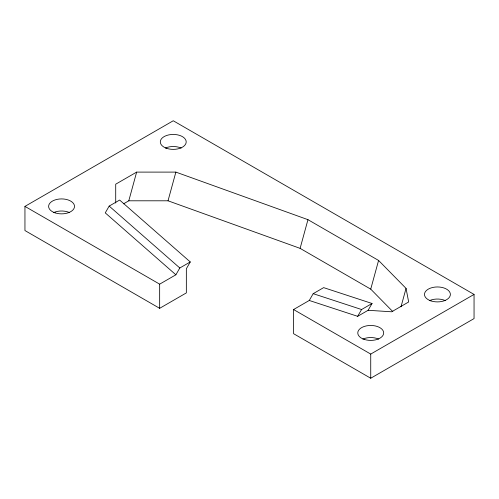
<?xml version="1.0" encoding="UTF-8"?>
<svg xmlns="http://www.w3.org/2000/svg" width="499" height="499" viewBox="0 0 499 499"><rect width="100%" height="100%" fill="white"/><g stroke="black" fill="none" stroke-linecap="round" stroke-linejoin="round"><path stroke-width="0.75" d="M123.559 203.817L128.792 200.798L136.639 172.105L175.873 172.105L307.958 219.672L378.579 260.447L406.043 288.385L408.662 301.976L391.659 311.794L368.119 310.284L357.658 316.322L309.268 300.467L293.574 309.53L293.574 333.688L370.732 378.236L474.05 318.587L474.05 294.422L173.253 120.764L24.95 206.386L24.95 230.55L159.655 308.32L186.345 292.907L186.345 268.743L190.269 261.95L119.635 200.043L109.175 206.087L105.252 212.88L175.885 274.787L179.808 267.988L190.269 261.95M128.792 200.798L168.026 200.798L175.873 172.105M392.813 311.601L370.732 289.139L300.111 248.365L307.958 219.672M370.732 289.139L378.579 260.447M401.015 306.779L406.043 288.385M309.268 300.467L313.191 293.668L323.651 287.63L372.042 303.486L368.119 310.284M357.658 316.322L361.582 309.523L372.042 303.486M136.639 172.105L115.712 184.187L115.712 203.062M24.95 206.386L159.655 284.156L175.885 274.787M293.574 309.53L370.732 354.072L474.05 294.422M313.191 293.668L361.582 309.523M168.026 200.798L300.111 248.365M109.175 206.087L179.808 267.988M370.732 354.072L370.732 378.236M159.655 284.156L159.655 308.32M165.375 148.053A12.949 7.473 0 0 1 181.137 148.053M429.552 300.579A12.949 7.473 0 0 1 445.314 300.579M362.854 339.083A12.949 7.473 0 0 1 378.616 339.083M53.686 212.537A12.949 7.473 0 0 1 69.448 212.537M430.955 300.897A12.949 7.473 0 0 0 450.379 294.422A12.949 7.473 0 0 0 430.955 287.954A12.949 7.473 0 0 0 430.955 300.897M364.258 339.407A12.949 7.473 0 0 0 383.681 332.933A12.949 7.473 0 0 0 364.258 326.458A12.949 7.473 0 0 0 364.258 339.407M166.785 148.378A12.949 7.473 0 0 0 186.202 141.903A12.949 7.473 0 0 0 166.785 135.429A12.949 7.473 0 0 0 166.785 148.378M55.096 212.861A12.949 7.473 0 0 0 74.513 206.386A12.949 7.473 0 0 0 55.096 199.912A12.949 7.473 0 0 0 55.096 212.861"/></g></svg>
